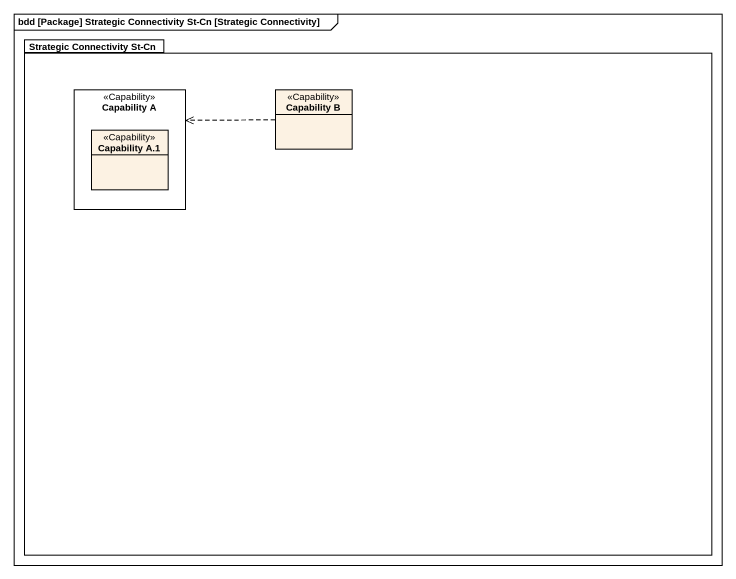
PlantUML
@startuml
mainframe bdd [Package] Strategic Connectivity St-Cn [Strategic Connectivity]
hide circle
hide empty members
package "Strategic Connectivity St-Cn" as Strategic_Connectivity_St_Cn {
  rectangle "Capability A" as Capability_A <<Capability>> {
    class "Capability A.1" as Capability_A_1 <<Capability>>
  }
  class "Capability B" as Capability_B <<Capability>>
}
Capability_B .left.> Capability_A
@enduml
